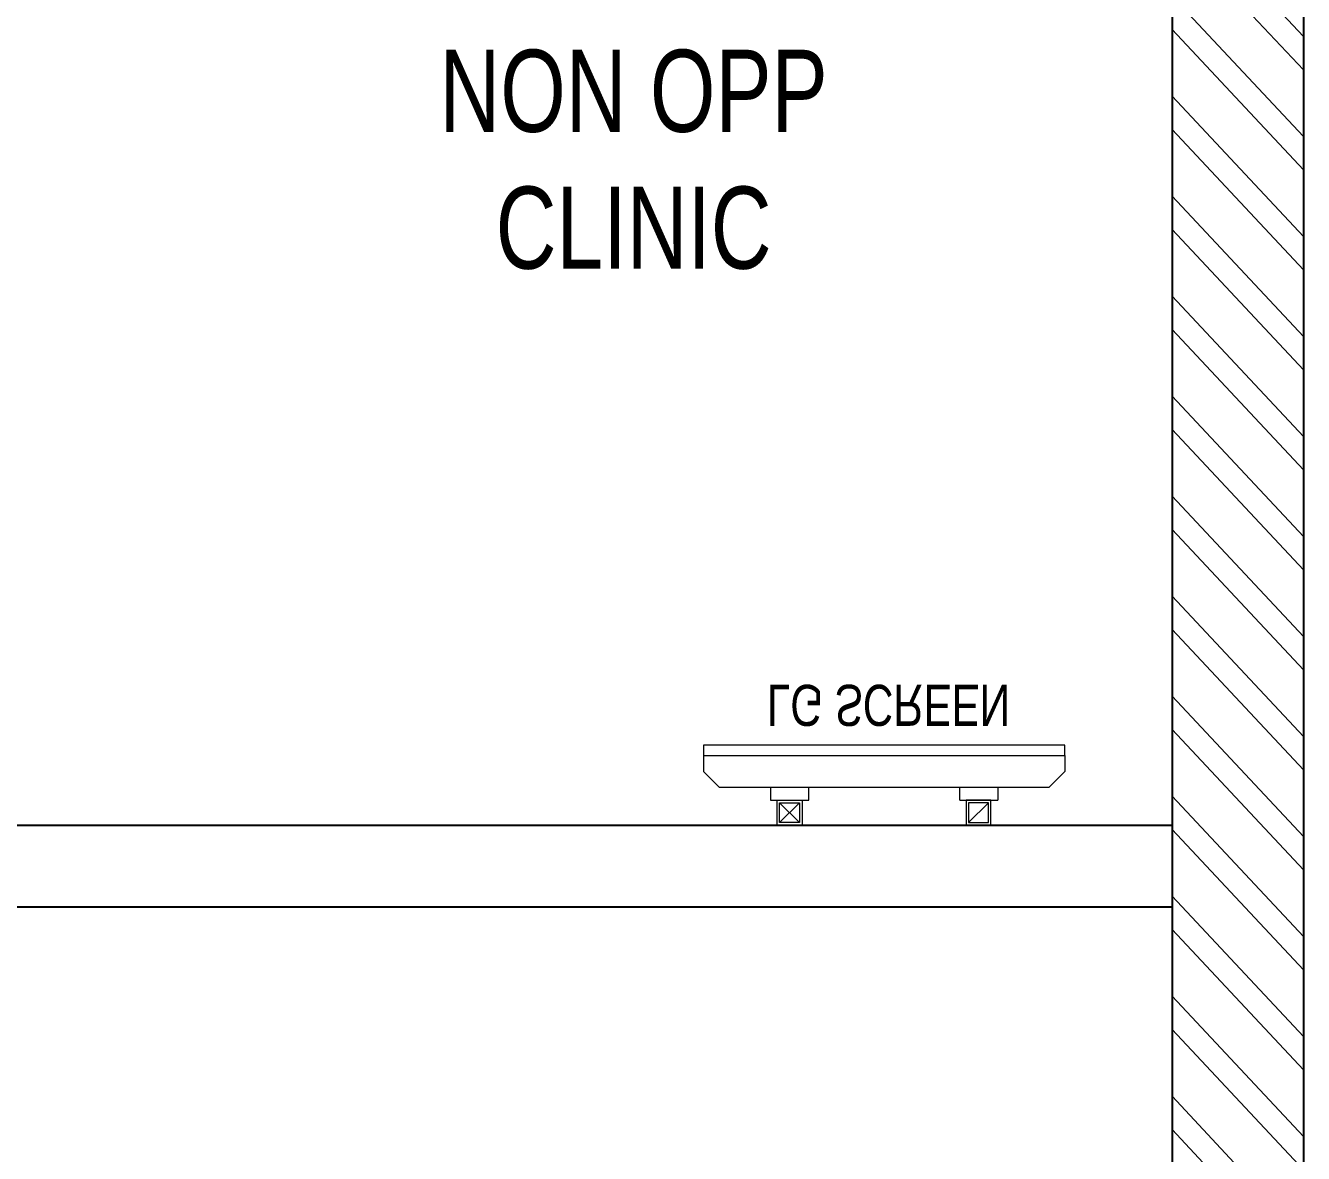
# Model space of a CAD drawing. Header units: feet. Extents: x 3182276 to 3200053, y -5471747 to -5457952.
# Drawn here: x 3198496 to 3200053, y -5465300 to -5463926 of the extents above; entities that cross this region are included whole.
import ezdxf

# ---------------------------------------------------------------- set-up
doc = ezdxf.new("R2010")
doc.units = ezdxf.units.FT
doc.header["$LTSCALE"] = 33
doc.header["$MEASUREMENT"] = 0
doc.layers.add('A-WALL', color=1, linetype='Continuous')
for name, color, linetype, lineweight in [('Floor-Unit', 1, 'Continuous', 13), ('LENS_DIMENSION', 193, 'Continuous', 0), ('LENS_PARTITION', 21, 'Continuous', 25), ('LENS_TEXT', 31, 'Continuous', 5), ('LK-IT', 3, 'Continuous', 18), ('LN-HATCH', 251, 'Continuous', 0), ('TV', 92, 'Continuous', 18)]:
    doc.layers.add(name, color=color, linetype=linetype, lineweight=lineweight)
doc.styles.get("Standard").update_dxf_attribs({"font": 'GILC____.TTF'})

# ---------------------------------------------------------------- blocks, each defined once
blk = doc.blocks.new('A$C4f5c871c')
at = {"layer": 'LN-HATCH'}
h = blk.add_hatch(dxfattribs=at)
h.set_pattern_fill('ANSI32', color=256, scale=222, angle=88.10999999999999)
h.set_pattern_definition([(133.11, (-3079692.22265661, 5460446.83421679), (-60.77608072651567, -56.89314995255626), []), (133.11, (-3079690.928346354, 5460486.057293616), (-60.77608072651567, -56.89314995255626), [])])
h.paths.add_polyline_path([(-4274, 11315.88116629235), (-4444, 11315.88116629235), (-4444, 8561.881166292354), (-4274, 8561.881166292354)])
h.paths.add_polyline_path([(-8885, 11664.88116629235), (-14484.72265660949, 11664.88116629235), (-14484.72265660949, 11494.88116629235), (-8885, 11494.88116629235)])
h.paths.add_polyline_path([(-8715, 12569.88116629235), (-160, 12569.88116629235), (-160, 12739.88116629235), (-8885, 12739.88116629235), (-8885, 11679.04891973361), (-8715, 11679.04891973361)])
h.paths.add_polyline_path([(-6802.722656609491, 11854.88116629235), (-6952.722656609491, 11854.88116629235), (-6952.722656609491, 11554.88116629235), (-8255, 11554.88116629235), (-8255, 11424.88116629235), (-6802.722656609491, 11424.88116629235)])
h.paths.add_polyline_path([(-4274, 12569.88116629235), (-4444, 12569.88116629235), (-4444, 11315.88116629235), (-4274, 11315.88116629235)])
h.paths.add_polyline_path([(0, 12739.88116629235), (-160, 12739.88116629235), (-160, 12569.88116629235), (0, 12569.88116629235)])
h.paths.add_polyline_path([(0, 12569.88116629235), (-160, 12569.88116629235), (-160, 8561.881166292354), (0, 8561.881166292354)])
h.paths.add_polyline_path([(-460, 8451.881166292354), (-3964, 8451.881166292354), (-3964, 8291.881166292354), (-460, 8291.881166292354)])
h.paths.add_polyline_path([(0, 8211.881166292354), (-160, 8211.881166292354), (-160, 4626.881166292355), (0, 4626.881166292355)])
h.paths.add_polyline_path([(0, 4346.881166292354), (-160, 4346.881166292354), (-160, 844.8811662923544), (0, 844.8811662923544)])
at = {"layer": 'A-WALL'}
for p, q in [((0, 12739.88116629235), (0, 0)), ((-160, 8211.881166292354), (-160, 4626.881166292355)), ((-160, 8211.881166292354), (-160, 4626.881166292355))]:
    blk.add_line(p, q, dxfattribs=at)
blk = doc.blocks.new('CLINIC SCREEN')
at = {"layer": 'TV'}
for p, q in [((-103.1090284836336, 42.85441964946222), (-127.4114311772946, 18.55201695591665)), ((-127.4114311772946, 42.85441964946222), (-103.1090284836336, 18.55201695591665)), ((102.7052824410566, 42.85441964946222), (127.007685134602, 18.55201695591665))]:
    blk.add_line(p, q, dxfattribs=at)
at = {"layer": 'TV', "ltscale": 12}
for p, q in [((-220.0000000000082, -19.41163062257681), (-200.5883693773149, 0)), ((200.5883693773149, 0), (-200.5883693773149, 0)), ((-138.5315413423604, 0), (-138.5315413423604, 15.514207008644)), ((-138.5315413423604, 15.514207008644), (-91.98892031613741, 15.514207008644)), ((-91.98892031613741, 15.514207008644), (-91.98892031613741, 0)), ((91.98892031610741, 15.514207008644), (91.98892031610741, 0)), ((91.98892031610741, 15.514207008644), (138.5315413423595, 15.514207008644)), ((138.5315413423595, 0), (138.5315413423595, 15.514207008644)), ((219.9999999999918, -19.41163062257681), (200.5883693773149, 0)), ((-220.0000000000082, -38.82326124538668), (-220.0000000000082, -19.41163062257681)), ((219.9999999999918, -38.82326124538668), (219.9999999999918, -19.41163062257681))]:
    blk.add_line(p, q, dxfattribs=at)
at = {"layer": 'TV'}
for points in [[(-130.4492315140169, 15.51421661919448), (-100.0712281470269, 15.51421661919448), (-100.0712281470269, 45.89221998606814), (-130.4492315140169, 45.89221998606814)], [(-127.4114311772946, 18.55201695591665), (-103.1090284836336, 18.55201695591665), (-103.1090284836336, 42.85441964946222), (-127.4114311772946, 42.85441964946222)], [(130.0454854713243, 15.51421661919448), (99.66748210433435, 15.51421661919448), (99.66748210433435, 45.89221998606814), (130.0454854713243, 45.89221998606814)], [(127.007685134602, 18.55201695591665), (102.7052824410566, 18.55201695591665), (102.7052824410566, 42.85441964946222), (127.007685134602, 42.85441964946222)]]:
    blk.add_lwpolyline(points, close=True, dxfattribs=at)
at = {"layer": 'TV', "ltscale": 12}
blk.add_lwpolyline([(-220.0000000000082, -51.71278328332107), (-220.0000000000082, -38.82326124538668), (219.9999999999918, -38.82326124538668), (219.9999999999918, -51.71278328332107)], close=True, dxfattribs=at)
at = {"layer": 'Floor-Unit', "color": 0, "ltscale": 2, "insert": (5.199680584678389, -100.4085774972336), "char_height": 50, "attachment_point": 5}
blk.add_mtext_dynamic_manual_height_columns('LG SCREEN', width=466.4796511627907, gutter_width=12.5, heights=[0], dxfattribs=at)

msp = doc.modelspace()

# ---------------------------------------------------------------- linework, layer by layer
at = {"layer": 'LENS_PARTITION'}
msp.add_lwpolyline([(3194108.504090697, -5464899.618833708), (3199892.504090696, -5464899.618833708), (3199892.504090696, -5464999.618833708), (3194108.504090697, -5464999.618833708)], close=True, dxfattribs=at)

# ---------------------------------------------------------------- block references
at = {"layer": 'LENS_DIMENSION'}
msp.add_blockref('A$C4f5c871c', (3200052.504090697, -5470691.5), dxfattribs=at)
at = {"layer": 'LK-IT', "xscale": -1, "rotation": 180}
msp.add_blockref('CLINIC SCREEN', (3199541.947212159, -5464853.726613722), dxfattribs=at)

# ---------------------------------------------------------------- texts
at = {"layer": 'LENS_TEXT', "linetype": 'Continuous', "ltscale": 3, "insert": (3199236.781892464, -5464089.152824262), "char_height": 100, "attachment_point": 5}
msp.add_mtext_dynamic_manual_height_columns('NON OPP CLINIC', width=730.5073781448633, gutter_width=0.9999999999999992, heights=[0], dxfattribs=at)

doc.saveas('drawing.dxf')
